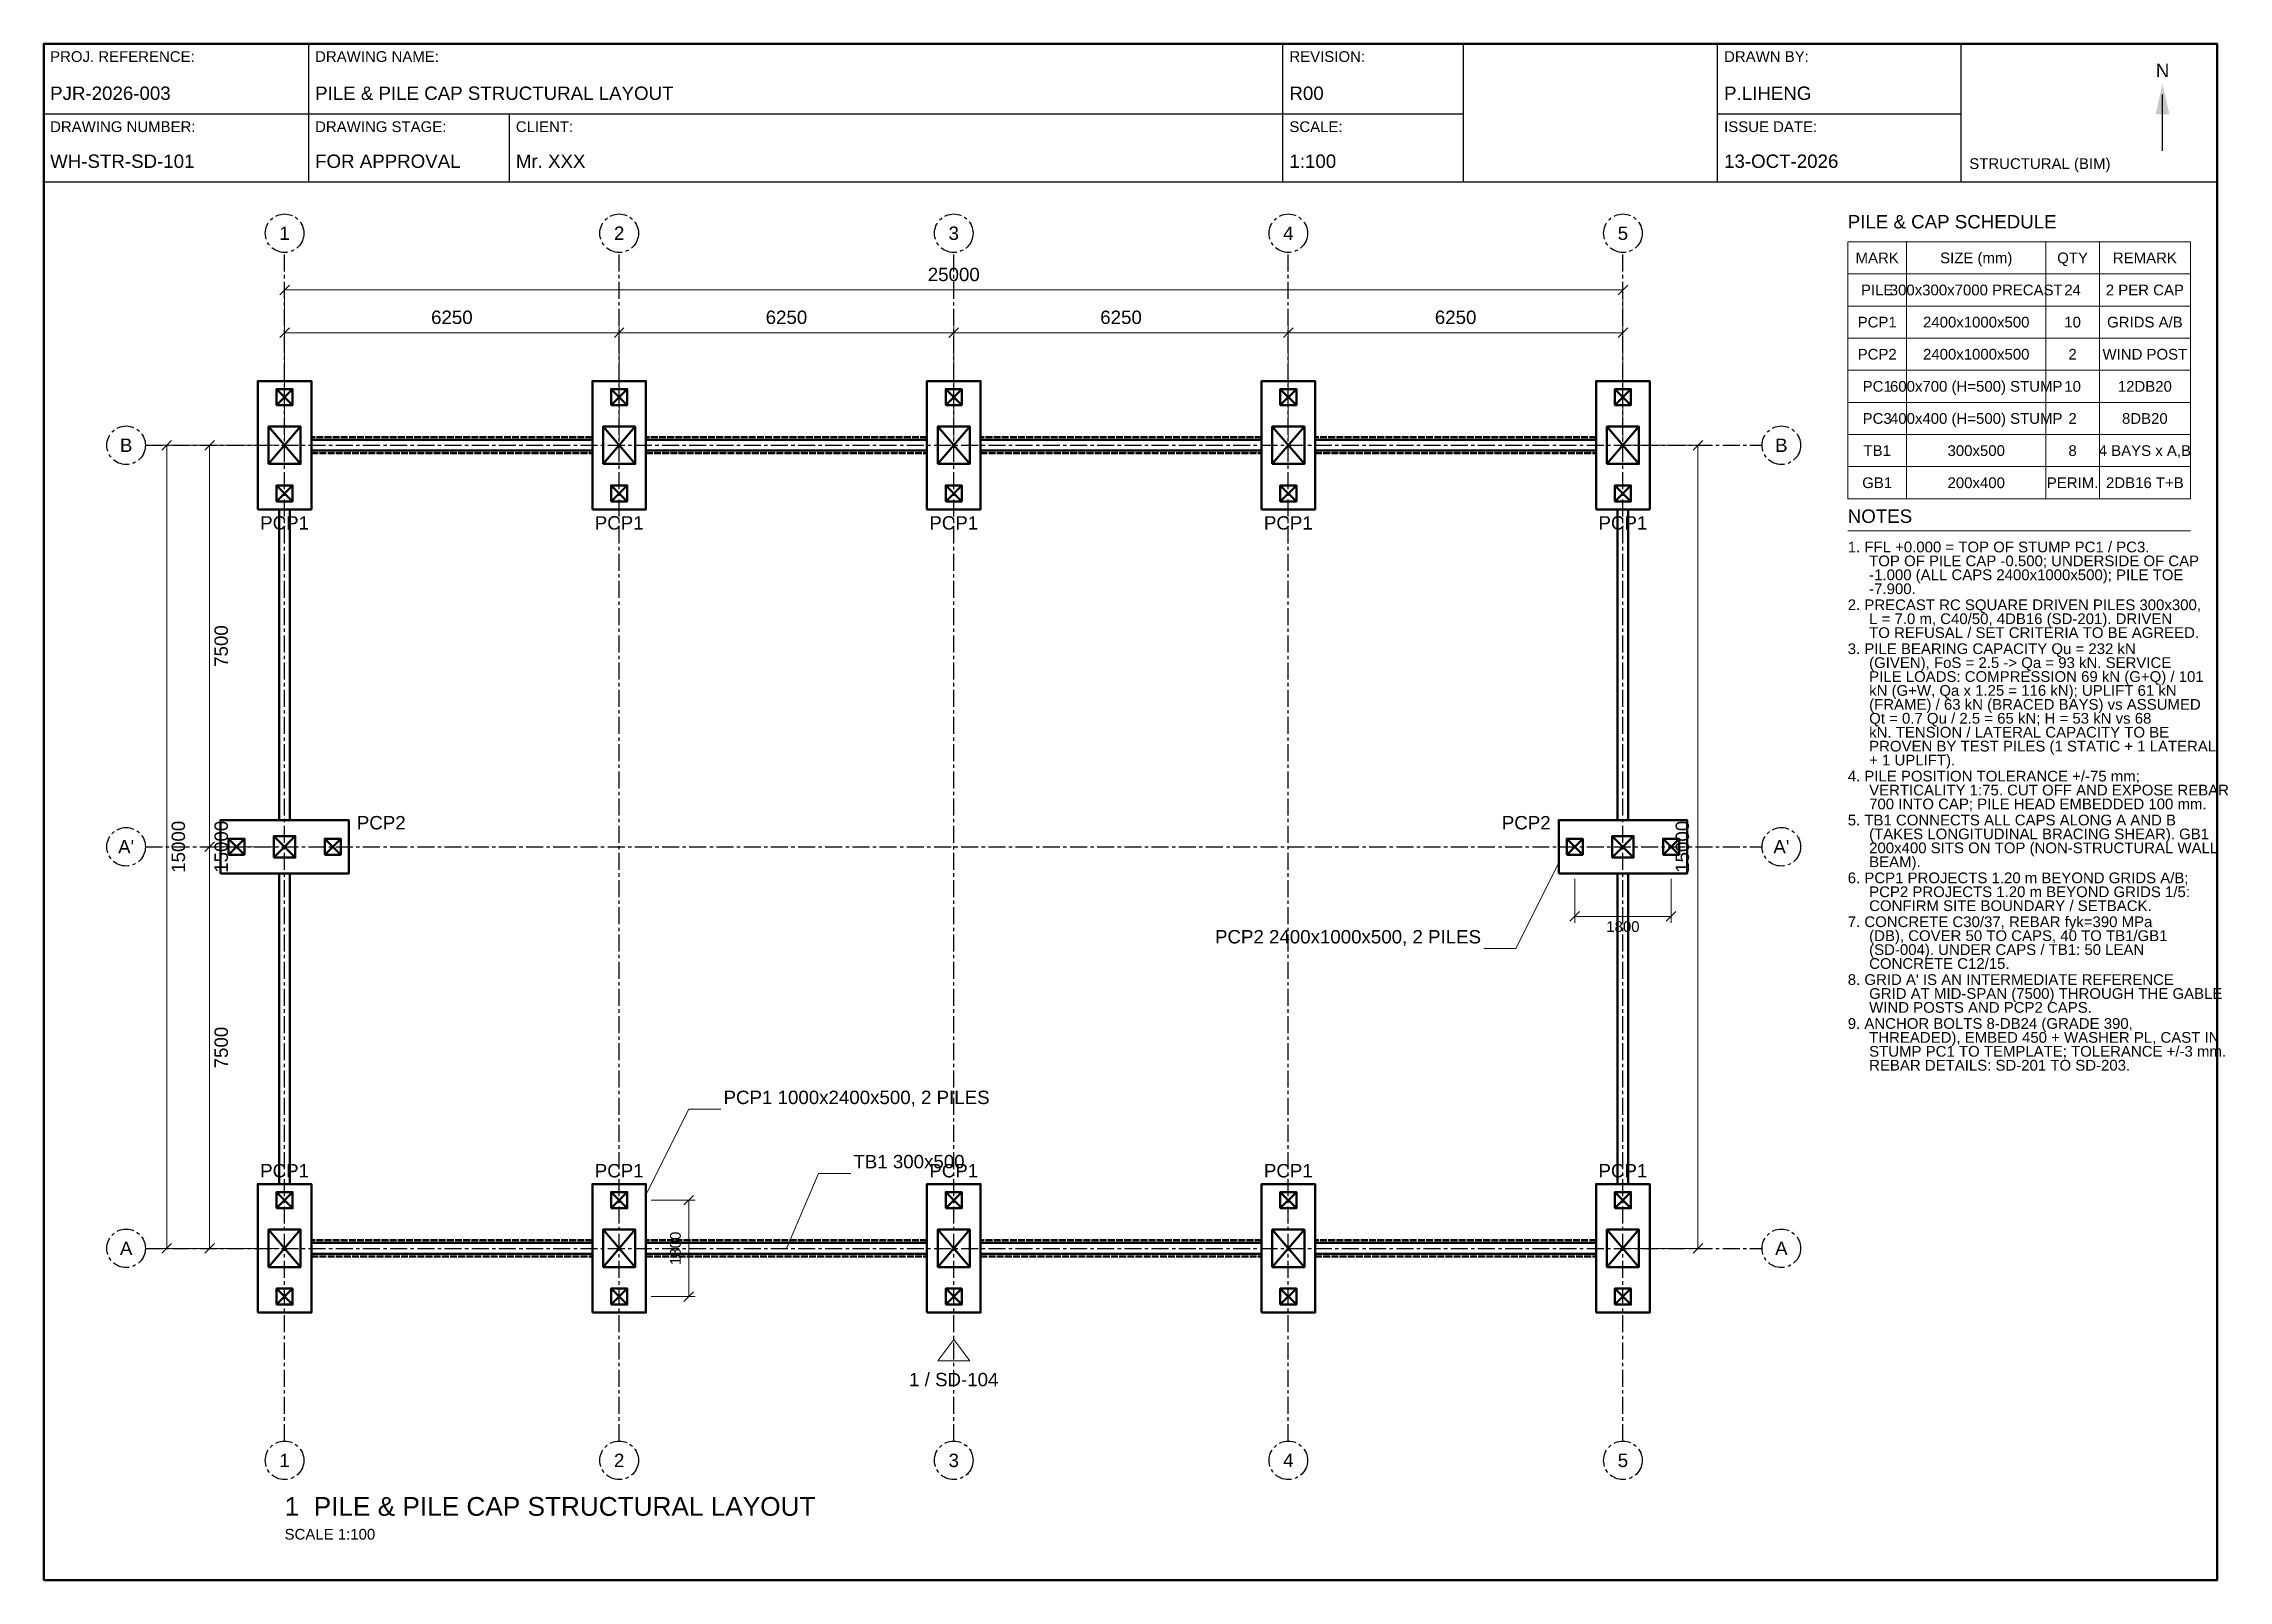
# Model space of a CAD drawing. Header units: millimetres. Extents: x 7 to 415, y 5 to 292.
import ezdxf
from ezdxf.enums import TextEntityAlignment as Align

# ---------------------------------------------------------------- set-up
doc = ezdxf.new("R2010")
doc.units = ezdxf.units.MM
doc.linetypes.add('CENTER', pattern=[5.08, 3.175, -0.635, 0.635, -0.635])
doc.linetypes.add('DASHED', pattern=[1.524, 1.27, -0.254])
for name, color, linetype, lineweight in [('S-ANNO-DIMS', 7, 'Continuous', 18), ('S-ANNO-TABLE', 7, 'Continuous', 18), ('S-ANNO-TEXT', 7, 'Continuous', 18), ('S-CONC-OUTLINE', 7, 'Continuous', 50), ('S-DETAIL-THIN', 8, 'Continuous', 18), ('S-GRID', 1, 'CENTER', 25), ('S-TBLK-BORDER', 7, 'Continuous', 50), ('S-TBLK-LINE', 7, 'Continuous', 25), ('S-TBLK-TEXT', 7, 'Continuous', 18)]:
    doc.layers.add(name, color=color, linetype=linetype, lineweight=lineweight)
doc.styles.add('TEXT_2.0', font='arial.ttf')
doc.styles.add('TEXT_2.5', font='arial.ttf')
doc.styles.add('TEXT_3.5', font='arial.ttf')

# ---------------------------------------------------------------- blocks, each defined once
blk = doc.blocks.new('STR_TITLEBLOCK_A3')
at = {"layer": 'S-TBLK-BORDER'}
blk.add_lwpolyline([(7, 5), (413, 5), (413, 292), (7, 292)], close=True, dxfattribs=at)
at = {"layer": 'S-TBLK-LINE'}
for p, q in [((56.5, 266.2), (56.5, 292)), ((238.5, 266.2), (238.5, 292)), ((272.2, 266.2), (272.2, 292)), ((319.7, 266.2), (319.7, 292)), ((365.2, 266.2), (365.2, 292)), ((402.8, 272), (402.8, 282.5)), ((7, 278.9), (272.2, 278.9)), ((94, 266.2), (94, 278.9)), ((319.7, 278.9), (365.2, 278.9)), ((7, 266.2), (413, 266.2))]:
    blk.add_line(p, q, dxfattribs=at)
blk.add_solid([(401.5, 278.8), (404.1, 278.8), (402.8, 284.5)], dxfattribs=at)
at = {"layer": 'S-TBLK-TEXT', "color": 8, "style": 'TEXT_2.0'}
for s, p in [('PROJ. REFERENCE:', (8.2, 288.6)), ('DRAWING NAME:', (57.7, 288.6)), ('REVISION:', (239.7, 288.6)), ('DRAWN BY:', (320.9, 288.6)), ('DRAWING NUMBER:', (8.2, 275.5)), ('DRAWING STAGE:', (57.7, 275.5)), ('CLIENT:', (95.2, 275.5)), ('SCALE:', (239.7, 275.5)), ('ISSUE DATE:', (320.9, 275.5))]:
    blk.add_text(s, height=2, dxfattribs=at).set_placement(p)
at = {"layer": 'S-TBLK-TEXT', "style": 'TEXT_2.5'}
blk.add_text('N', height=2.5, dxfattribs=at).set_placement((402.8, 287), align=Align.MIDDLE_CENTER)
at = {"layer": 'S-TBLK-TEXT', "style": 'TEXT_2.0'}
blk.add_text('STRUCTURAL (BIM)', height=2, dxfattribs=at).set_placement((366.7, 268.6))
at = {"layer": 'S-TBLK-TEXT', "style": 'TEXT_2.5'}
for tag, p in [('PROJ_REFERENCE', (8.2, 281.5)), ('DRAWING_NAME', (57.7, 281.5)), ('REVISION', (239.7, 281.5)), ('DRAWN_BY', (320.9, 281.5)), ('DRAWING_NUMBER', (8.2, 268.8)), ('DRAWING_STAGE', (57.7, 268.8)), ('CLIENT', (95.2, 268.8)), ('SCALE', (239.7, 268.8)), ('ISSUE_DATE', (320.9, 268.8))]:
    blk.add_attdef(tag, p, '', height=2.5, dxfattribs=at)

msp = doc.modelspace()

# ---------------------------------------------------------------- linework, layer by layer
at = {"layer": 'S-ANNO-DIMS'}
for p, q in [((51.1, 245.1), (52.9, 246.9)), ((52, 218), (52, 247.2)), ((52, 246), (302, 246)), ((301.1, 245.1), (302.9, 246.9)), ((302, 218), (302, 247.2)), ((51.1, 237.1), (52.9, 238.9)), ((52, 218), (52, 239.2)), ((52, 238), (114.5, 238)), ((113.6, 237.1), (115.4, 238.9)), ((113.6, 237.1), (115.4, 238.9)), ((114.5, 218), (114.5, 239.2)), ((114.5, 218), (114.5, 239.2)), ((114.5, 238), (177, 238)), ((176.1, 237.1), (177.9, 238.9)), ((176.1, 237.1), (177.9, 238.9)), ((177, 218), (177, 239.2)), ((177, 218), (177, 239.2)), ((177, 238), (239.5, 238)), ((238.6, 237.1), (240.4, 238.9)), ((238.6, 237.1), (240.4, 238.9)), ((239.5, 218), (239.5, 239.2)), ((239.5, 218), (239.5, 239.2)), ((239.5, 238), (302, 238)), ((301.1, 237.1), (302.9, 238.9)), ((302, 218), (302, 239.2)), ((51, 217), (28.8, 217)), ((29.1, 216.1), (30.9, 217.9)), ((30, 67), (30, 217)), ((51, 217), (36.8, 217)), ((51, 217), (36.8, 217)), ((37.1, 216.1), (38.9, 217.9)), ((37.1, 216.1), (38.9, 217.9)), ((38, 67), (38, 217)), ((38, 142), (38, 217)), ((303, 217), (317.2, 217)), ((315.1, 216.1), (316.9, 217.9)), ((316, 67), (316, 217)), ((37.1, 141.1), (38.9, 142.9)), ((37.1, 141.1), (38.9, 142.9)), ((51, 142), (36.8, 142)), ((51, 142), (36.8, 142)), ((38, 67), (38, 142)), ((293, 136), (293, 127.8)), ((311, 136), (311, 127.8)), ((292.1, 128.1), (293.9, 129.9)), ((293, 129), (311, 129)), ((310.1, 128.1), (311.9, 129.9)), ((120.5, 76), (128.7, 76)), ((126.6, 75.1), (128.4, 76.9)), ((127.5, 58), (127.5, 76)), ((51, 67), (28.8, 67)), ((29.1, 66.1), (30.9, 67.9)), ((51, 67), (36.8, 67)), ((51, 67), (36.8, 67)), ((37.1, 66.1), (38.9, 67.9)), ((37.1, 66.1), (38.9, 67.9)), ((303, 67), (317.2, 67)), ((315.1, 66.1), (316.9, 67.9)), ((120.5, 58), (128.7, 58)), ((126.6, 57.1), (128.4, 58.9))]:
    msp.add_line(p, q, dxfattribs=at)
at = {"layer": 'S-ANNO-TABLE'}
for points in [[(344, 249), (355, 249), (355, 255), (344, 255)], [(355, 249), (381, 249), (381, 255), (355, 255)], [(381, 249), (391, 249), (391, 255), (381, 255)], [(391, 249), (408, 249), (408, 255), (391, 255)], [(344, 243), (355, 243), (355, 249), (344, 249)], [(355, 243), (381, 243), (381, 249), (355, 249)], [(381, 243), (391, 243), (391, 249), (381, 249)], [(391, 243), (408, 243), (408, 249), (391, 249)], [(344, 237), (355, 237), (355, 243), (344, 243)], [(355, 237), (381, 237), (381, 243), (355, 243)], [(381, 237), (391, 237), (391, 243), (381, 243)], [(391, 237), (408, 237), (408, 243), (391, 243)], [(344, 231), (355, 231), (355, 237), (344, 237)], [(355, 231), (381, 231), (381, 237), (355, 237)], [(381, 231), (391, 231), (391, 237), (381, 237)], [(391, 231), (408, 231), (408, 237), (391, 237)], [(344, 225), (355, 225), (355, 231), (344, 231)], [(355, 225), (381, 225), (381, 231), (355, 231)], [(381, 225), (391, 225), (391, 231), (381, 231)], [(391, 225), (408, 225), (408, 231), (391, 231)], [(344, 219), (355, 219), (355, 225), (344, 225)], [(355, 219), (381, 219), (381, 225), (355, 225)], [(381, 219), (391, 219), (391, 225), (381, 225)], [(391, 219), (408, 219), (408, 225), (391, 225)], [(344, 213), (355, 213), (355, 219), (344, 219)], [(355, 213), (381, 213), (381, 219), (355, 219)], [(381, 213), (391, 213), (391, 219), (381, 219)], [(391, 213), (408, 213), (408, 219), (391, 219)], [(344, 207), (355, 207), (355, 213), (344, 213)], [(355, 207), (381, 207), (381, 213), (355, 213)], [(381, 207), (391, 207), (391, 213), (381, 213)], [(391, 207), (408, 207), (408, 213), (391, 213)]]:
    msp.add_lwpolyline(points, close=True, dxfattribs=at)
at = {"layer": 'S-ANNO-TEXT'}
for p, q in [((344, 201), (408, 201)), ((290, 139), (282, 123)), ((282, 123), (276, 123)), ((119.5, 77), (127.5, 93)), ((127.5, 93), (133.5, 93)), ((145.75, 67), (151.75, 81)), ((151.75, 81), (157.75, 81))]:
    msp.add_line(p, q, dxfattribs=at)
msp.add_lwpolyline([(174, 46), (180, 46), (177, 50)], close=True, dxfattribs=at)
at = {"layer": 'S-CONC-OUTLINE'}
for p, q in [((50.5, 224.5), (53.5, 227.5)), ((50.5, 227.5), (53.5, 224.5)), ((113, 224.5), (116, 227.5)), ((113, 227.5), (116, 224.5)), ((175.5, 224.5), (178.5, 227.5)), ((175.5, 227.5), (178.5, 224.5)), ((238, 224.5), (241, 227.5)), ((238, 227.5), (241, 224.5)), ((300.5, 224.5), (303.5, 227.5)), ((300.5, 227.5), (303.5, 224.5)), ((49, 213.5), (55, 220.5)), ((49, 220.5), (55, 213.5)), ((111.5, 213.5), (117.5, 220.5)), ((111.5, 220.5), (117.5, 213.5)), ((174, 213.5), (180, 220.5)), ((174, 220.5), (180, 213.5)), ((236.5, 213.5), (242.5, 220.5)), ((236.5, 220.5), (242.5, 213.5)), ((299, 213.5), (305, 220.5)), ((299, 220.5), (305, 213.5)), ((50.5, 206.5), (53.5, 209.5)), ((50.5, 209.5), (53.5, 206.5)), ((113, 206.5), (116, 209.5)), ((113, 209.5), (116, 206.5)), ((175.5, 206.5), (178.5, 209.5)), ((175.5, 209.5), (178.5, 206.5)), ((238, 206.5), (241, 209.5)), ((238, 209.5), (241, 206.5)), ((300.5, 206.5), (303.5, 209.5)), ((300.5, 209.5), (303.5, 206.5)), ((41.5, 140.5), (44.5, 143.5)), ((41.5, 143.5), (44.5, 140.5)), ((50, 140), (54, 144)), ((50, 144), (54, 140)), ((59.5, 140.5), (62.5, 143.5)), ((59.5, 143.5), (62.5, 140.5)), ((291.5, 140.5), (294.5, 143.5)), ((291.5, 143.5), (294.5, 140.5)), ((300, 140), (304, 144)), ((300, 144), (304, 140)), ((309.5, 140.5), (312.5, 143.5)), ((309.5, 143.5), (312.5, 140.5)), ((50.5, 74.5), (53.5, 77.5)), ((50.5, 77.5), (53.5, 74.5)), ((113, 74.5), (116, 77.5)), ((113, 77.5), (116, 74.5)), ((175.5, 74.5), (178.5, 77.5)), ((175.5, 77.5), (178.5, 74.5)), ((238, 74.5), (241, 77.5)), ((238, 77.5), (241, 74.5)), ((300.5, 74.5), (303.5, 77.5)), ((300.5, 77.5), (303.5, 74.5)), ((49, 63.5), (55, 70.5)), ((49, 70.5), (55, 63.5)), ((111.5, 63.5), (117.5, 70.5)), ((111.5, 70.5), (117.5, 63.5)), ((174, 63.5), (180, 70.5)), ((174, 70.5), (180, 63.5)), ((236.5, 63.5), (242.5, 70.5)), ((236.5, 70.5), (242.5, 63.5)), ((299, 63.5), (305, 70.5)), ((299, 70.5), (305, 63.5)), ((50.5, 56.5), (53.5, 59.5)), ((50.5, 59.5), (53.5, 56.5)), ((113, 56.5), (116, 59.5)), ((113, 59.5), (116, 56.5)), ((175.5, 56.5), (178.5, 59.5)), ((175.5, 59.5), (178.5, 56.5)), ((238, 56.5), (241, 59.5)), ((238, 59.5), (241, 56.5)), ((300.5, 56.5), (303.5, 59.5)), ((300.5, 59.5), (303.5, 56.5))]:
    msp.add_line(p, q, dxfattribs=at)
for points in [[(47, 205), (57, 205), (57, 229), (47, 229)], [(109.5, 205), (119.5, 205), (119.5, 229), (109.5, 229)], [(172, 205), (182, 205), (182, 229), (172, 229)], [(234.5, 205), (244.5, 205), (244.5, 229), (234.5, 229)], [(297, 205), (307, 205), (307, 229), (297, 229)], [(50.5, 224.5), (53.5, 224.5), (53.5, 227.5), (50.5, 227.5)], [(113, 224.5), (116, 224.5), (116, 227.5), (113, 227.5)], [(175.5, 224.5), (178.5, 224.5), (178.5, 227.5), (175.5, 227.5)], [(238, 224.5), (241, 224.5), (241, 227.5), (238, 227.5)], [(300.5, 224.5), (303.5, 224.5), (303.5, 227.5), (300.5, 227.5)], [(49, 213.5), (55, 213.5), (55, 220.5), (49, 220.5)], [(111.5, 213.5), (117.5, 213.5), (117.5, 220.5), (111.5, 220.5)], [(174, 213.5), (180, 213.5), (180, 220.5), (174, 220.5)], [(236.5, 213.5), (242.5, 213.5), (242.5, 220.5), (236.5, 220.5)], [(299, 213.5), (305, 213.5), (305, 220.5), (299, 220.5)], [(57, 216), (109.5, 216), (109.5, 218), (57, 218)], [(119.5, 216), (172, 216), (172, 218), (119.5, 218)], [(182, 216), (234.5, 216), (234.5, 218), (182, 218)], [(244.5, 216), (297, 216), (297, 218), (244.5, 218)], [(50.5, 206.5), (53.5, 206.5), (53.5, 209.5), (50.5, 209.5)], [(113, 206.5), (116, 206.5), (116, 209.5), (113, 209.5)], [(175.5, 206.5), (178.5, 206.5), (178.5, 209.5), (175.5, 209.5)], [(238, 206.5), (241, 206.5), (241, 209.5), (238, 209.5)], [(300.5, 206.5), (303.5, 206.5), (303.5, 209.5), (300.5, 209.5)], [(51, 147), (53, 147), (53, 205), (51, 205)], [(301, 147), (303, 147), (303, 205), (301, 205)], [(40, 137), (64, 137), (64, 147), (40, 147)], [(290, 137), (314, 137), (314, 147), (290, 147)], [(41.5, 140.5), (44.5, 140.5), (44.5, 143.5), (41.5, 143.5)], [(50, 140), (54, 140), (54, 144), (50, 144)], [(59.5, 140.5), (62.5, 140.5), (62.5, 143.5), (59.5, 143.5)], [(291.5, 140.5), (294.5, 140.5), (294.5, 143.5), (291.5, 143.5)], [(300, 140), (304, 140), (304, 144), (300, 144)], [(309.5, 140.5), (312.5, 140.5), (312.5, 143.5), (309.5, 143.5)], [(51, 79), (53, 79), (53, 137), (51, 137)], [(301, 79), (303, 79), (303, 137), (301, 137)], [(47, 55), (57, 55), (57, 79), (47, 79)], [(109.5, 55), (119.5, 55), (119.5, 79), (109.5, 79)], [(172, 55), (182, 55), (182, 79), (172, 79)], [(234.5, 55), (244.5, 55), (244.5, 79), (234.5, 79)], [(297, 55), (307, 55), (307, 79), (297, 79)], [(50.5, 74.5), (53.5, 74.5), (53.5, 77.5), (50.5, 77.5)], [(113, 74.5), (116, 74.5), (116, 77.5), (113, 77.5)], [(175.5, 74.5), (178.5, 74.5), (178.5, 77.5), (175.5, 77.5)], [(238, 74.5), (241, 74.5), (241, 77.5), (238, 77.5)], [(300.5, 74.5), (303.5, 74.5), (303.5, 77.5), (300.5, 77.5)], [(49, 63.5), (55, 63.5), (55, 70.5), (49, 70.5)], [(111.5, 63.5), (117.5, 63.5), (117.5, 70.5), (111.5, 70.5)], [(174, 63.5), (180, 63.5), (180, 70.5), (174, 70.5)], [(236.5, 63.5), (242.5, 63.5), (242.5, 70.5), (236.5, 70.5)], [(299, 63.5), (305, 63.5), (305, 70.5), (299, 70.5)], [(57, 66), (109.5, 66), (109.5, 68), (57, 68)], [(119.5, 66), (172, 66), (172, 68), (119.5, 68)], [(182, 66), (234.5, 66), (234.5, 68), (182, 68)], [(244.5, 66), (297, 66), (297, 68), (244.5, 68)], [(50.5, 56.5), (53.5, 56.5), (53.5, 59.5), (50.5, 59.5)], [(113, 56.5), (116, 56.5), (116, 59.5), (113, 59.5)], [(175.5, 56.5), (178.5, 56.5), (178.5, 59.5), (175.5, 59.5)], [(238, 56.5), (241, 56.5), (241, 59.5), (238, 59.5)], [(300.5, 56.5), (303.5, 56.5), (303.5, 59.5), (300.5, 59.5)]]:
    msp.add_lwpolyline(points, close=True, dxfattribs=at)
at = {"layer": 'S-CONC-OUTLINE', "linetype": 'DASHED'}
for points in [[(57, 215.5), (109.5, 215.5), (109.5, 218.5), (57, 218.5)], [(119.5, 215.5), (172, 215.5), (172, 218.5), (119.5, 218.5)], [(182, 215.5), (234.5, 215.5), (234.5, 218.5), (182, 218.5)], [(244.5, 215.5), (297, 215.5), (297, 218.5), (244.5, 218.5)], [(57, 65.5), (109.5, 65.5), (109.5, 68.5), (57, 68.5)], [(119.5, 65.5), (172, 65.5), (172, 68.5), (119.5, 68.5)], [(182, 65.5), (234.5, 65.5), (234.5, 68.5), (182, 68.5)], [(244.5, 65.5), (297, 65.5), (297, 68.5), (244.5, 68.5)]]:
    msp.add_lwpolyline(points, close=True, dxfattribs=at)
at = {"layer": 'S-GRID', "linetype": 'CENTER'}
for p, q in [((52, 31), (52, 253)), ((114.5, 31), (114.5, 253)), ((177, 31), (177, 253)), ((239.5, 31), (239.5, 253)), ((302, 31), (302, 253)), ((26, 217), (328, 217)), ((26, 142), (328, 142)), ((26, 67), (328, 67))]:
    msp.add_line(p, q, dxfattribs=at)
at = {"layer": 'S-GRID'}
for centre in [(52, 256.6), (114.5, 256.6), (177, 256.6), (239.5, 256.6), (302, 256.6), (22.4, 217), (331.6, 217), (22.4, 142), (331.6, 142), (22.4, 67), (331.6, 67), (52, 27.4), (114.5, 27.4), (177, 27.4), (239.5, 27.4), (302, 27.4)]:
    msp.add_circle(centre, 3.6, dxfattribs=at)

# ---------------------------------------------------------------- block references
at = {"layer": 'S-TBLK-LINE'}
msp.add_blockref('STR_TITLEBLOCK_A3', (0, 0), dxfattribs=at).add_auto_attribs({'PROJ_REFERENCE': 'PJR-2026-003', 'DRAWING_NAME': 'PILE & PILE CAP STRUCTURAL LAYOUT', 'REVISION': 'R00', 'DRAWN_BY': 'P.LIHENG', 'DRAWING_NUMBER': 'WH-STR-SD-101', 'DRAWING_STAGE': 'FOR APPROVAL', 'CLIENT': 'Mr. XXX', 'SCALE': '1:100', 'ISSUE_DATE': '13-OCT-2026'})

# ---------------------------------------------------------------- texts
at = {"layer": 'S-ANNO-DIMS', "style": 'TEXT_2.5'}
for s, p in [('25000', (177, 246.9)), ('6250', (83.25, 238.9)), ('6250', (145.75, 238.9)), ('6250', (208.25, 238.9)), ('6250', (270.75, 238.9))]:
    msp.add_text(s, height=2.5, dxfattribs=at).set_placement(p, align=Align.BOTTOM_CENTER)
for s, p in [('7500', (38.9, 179.5)), ('15000', (30.9, 142)), ('15000', (38.9, 142)), ('7500', (38.9, 104.5))]:
    msp.add_text(s, height=2.5, rotation=90, dxfattribs=at).set_placement(p, align=Align.TOP_CENTER)
at = {"layer": 'S-ANNO-DIMS'}
for s, height, style, p in [('15000', 2.5, 'TEXT_2.5', (315.1, 142)), ('1800', 2, 'TEXT_2.0', (126.6, 67))]:
    msp.add_text(s, height=height, rotation=90, dxfattribs=dict(at, style=style)).set_placement(p, align=Align.BOTTOM_CENTER)
at = {"layer": 'S-ANNO-DIMS', "style": 'TEXT_2.0'}
msp.add_text('1800', height=2, dxfattribs=at).set_placement((302, 128.1), align=Align.TOP_CENTER)
at = {"layer": 'S-ANNO-TEXT'}
for s, height, style, p in [('PILE & CAP SCHEDULE', 2.5, 'TEXT_2.5', (344, 260)), ('NOTES', 2.5, 'TEXT_2.5', (344, 205)), ('1. FFL +0.000 = TOP OF STUMP PC1 / PC3.', 2, 'TEXT_2.0', (344, 199)), ('TOP OF PILE CAP -0.500; UNDERSIDE OF CAP', 2, 'TEXT_2.0', (348, 196.4)), ('-1.000 (ALL CAPS 2400x1000x500); PILE TOE', 2, 'TEXT_2.0', (348, 193.8)), ('2. PRECAST RC SQUARE DRIVEN PILES 300x300,', 2, 'TEXT_2.0', (344, 188.2)), ('-7.900.', 2, 'TEXT_2.0', (348, 191.2)), ('L = 7.0 m, C40/50, 4DB16 (SD-201). DRIVEN', 2, 'TEXT_2.0', (348, 185.6)), ('3. PILE BEARING CAPACITY Qu = 232 kN', 2, 'TEXT_2.0', (344, 180)), ('TO REFUSAL / SET CRITERIA TO BE AGREED.', 2, 'TEXT_2.0', (348, 183)), ('(GIVEN), FoS = 2.5 -> Qa = 93 kN. SERVICE', 2, 'TEXT_2.0', (348, 177.4)), ('kN (G+W, Qa x 1.25 = 116 kN); UPLIFT 61 kN', 2, 'TEXT_2.0', (348, 172.2)), ('PILE LOADS: COMPRESSION 69 kN (G+Q) / 101', 2, 'TEXT_2.0', (348, 174.8)), ('(FRAME) / 63 kN (BRACED BAYS) vs ASSUMED', 2, 'TEXT_2.0', (348, 169.6)), ('Qt = 0.7 Qu / 2.5 = 65 kN; H = 53 kN vs 68', 2, 'TEXT_2.0', (348, 167)), ('kN. TENSION / LATERAL CAPACITY TO BE', 2, 'TEXT_2.0', (348, 164.4)), ('+ 1 UPLIFT).', 2, 'TEXT_2.0', (348, 159.2)), ('PROVEN BY TEST PILES (1 STATIC + 1 LATERAL', 2, 'TEXT_2.0', (348, 161.8)), ('4. PILE POSITION TOLERANCE +/-75 mm;', 2, 'TEXT_2.0', (344, 156.2)), ('VERTICALITY 1:75. CUT OFF AND EXPOSE REBAR', 2, 'TEXT_2.0', (348, 153.6)), ('700 INTO CAP; PILE HEAD EMBEDDED 100 mm.', 2, 'TEXT_2.0', (348, 151)), ('5. TB1 CONNECTS ALL CAPS ALONG A AND B', 2, 'TEXT_2.0', (344, 148)), ('200x400 SITS ON TOP (NON-STRUCTURAL WALL', 2, 'TEXT_2.0', (348, 142.8)), ('(TAKES LONGITUDINAL BRACING SHEAR). GB1', 2, 'TEXT_2.0', (348, 145.4)), ('BEAM).', 2, 'TEXT_2.0', (348, 140.2)), ('6. PCP1 PROJECTS 1.20 m BEYOND GRIDS A/B;', 2, 'TEXT_2.0', (344, 137.2)), ('PCP2 PROJECTS 1.20 m BEYOND GRIDS 1/5:', 2, 'TEXT_2.0', (348, 134.6)), ('CONFIRM SITE BOUNDARY / SETBACK.', 2, 'TEXT_2.0', (348, 132)), ('7. CONCRETE C30/37, REBAR fyk=390 MPa', 2, 'TEXT_2.0', (344, 129)), ('(DB), COVER 50 TO CAPS, 40 TO TB1/GB1', 2, 'TEXT_2.0', (348, 126.4)), ('(SD-004). UNDER CAPS / TB1: 50 LEAN', 2, 'TEXT_2.0', (348, 123.8)), ('CONCRETE C12/15.', 2, 'TEXT_2.0', (348, 121.2)), ("8. GRID A' IS AN INTERMEDIATE REFERENCE", 2, 'TEXT_2.0', (344, 118.2)), ('GRID AT MID-SPAN (7500) THROUGH THE GABLE', 2, 'TEXT_2.0', (348, 115.6)), ('WIND POSTS AND PCP2 CAPS.', 2, 'TEXT_2.0', (348, 113)), ('9. ANCHOR BOLTS 8-DB24 (GRADE 390,', 2, 'TEXT_2.0', (344, 110)), ('THREADED), EMBED 450 + WASHER PL, CAST IN', 2, 'TEXT_2.0', (348, 107.4)), ('STUMP PC1 TO TEMPLATE; TOLERANCE +/-3 mm.', 2, 'TEXT_2.0', (348, 104.8)), ('REBAR DETAILS: SD-201 TO SD-203.', 2, 'TEXT_2.0', (348, 102.2))]:
    msp.add_text(s, height=height, dxfattribs=dict(at, style=style)).set_placement(p, align=Align.TOP_LEFT)
for s, height, style, p in [('SIZE (mm)', 2, 'TEXT_2.0', (368, 252)), ('QTY', 2, 'TEXT_2.0', (386, 252)), ('MARK', 2, 'TEXT_2.0', (349.5, 252)), ('REMARK', 2, 'TEXT_2.0', (399.5, 252)), ('PILE', 2, 'TEXT_2.0', (349.5, 246)), ('300x300x7000 PRECAST', 2, 'TEXT_2.0', (368, 246)), ('24', 2, 'TEXT_2.0', (386, 246)), ('2 PER CAP', 2, 'TEXT_2.0', (399.5, 246)), ('PCP1', 2, 'TEXT_2.0', (349.5, 240)), ('2400x1000x500', 2, 'TEXT_2.0', (368, 240)), ('10', 2, 'TEXT_2.0', (386, 240)), ('GRIDS A/B', 2, 'TEXT_2.0', (399.5, 240)), ('PCP2', 2, 'TEXT_2.0', (349.5, 234)), ('2400x1000x500', 2, 'TEXT_2.0', (368, 234)), ('2', 2, 'TEXT_2.0', (386, 234)), ('WIND POST', 2, 'TEXT_2.0', (399.5, 234)), ('PC1', 2, 'TEXT_2.0', (349.5, 228)), ('600x700 (H=500) STUMP', 2, 'TEXT_2.0', (368, 228)), ('10', 2, 'TEXT_2.0', (386, 228)), ('12DB20', 2, 'TEXT_2.0', (399.5, 228)), ('PC3', 2, 'TEXT_2.0', (349.5, 222)), ('400x400 (H=500) STUMP', 2, 'TEXT_2.0', (368, 222)), ('2', 2, 'TEXT_2.0', (386, 222)), ('8DB20', 2, 'TEXT_2.0', (399.5, 222)), ('TB1', 2, 'TEXT_2.0', (349.5, 216)), ('300x500', 2, 'TEXT_2.0', (368, 216)), ('8', 2, 'TEXT_2.0', (386, 216)), ('4 BAYS x A,B', 2, 'TEXT_2.0', (399.5, 216)), ('GB1', 2, 'TEXT_2.0', (349.5, 210)), ('200x400', 2, 'TEXT_2.0', (368, 210)), ('PERIM.', 2, 'TEXT_2.0', (386, 210)), ('2DB16 T+B', 2, 'TEXT_2.0', (399.5, 210)), ('PCP1', 2.5, 'TEXT_2.5', (52, 202.5)), ('PCP1', 2.5, 'TEXT_2.5', (114.5, 202.5)), ('PCP1', 2.5, 'TEXT_2.5', (177, 202.5)), ('PCP1', 2.5, 'TEXT_2.5', (239.5, 202.5)), ('PCP1', 2.5, 'TEXT_2.5', (302, 202.5)), ('PCP1', 2.5, 'TEXT_2.5', (52, 81.5)), ('PCP1', 2.5, 'TEXT_2.5', (114.5, 81.5)), ('PCP1', 2.5, 'TEXT_2.5', (177, 81.5)), ('PCP1', 2.5, 'TEXT_2.5', (239.5, 81.5)), ('PCP1', 2.5, 'TEXT_2.5', (302, 81.5)), ('1 / SD-104', 2.5, 'TEXT_2.5', (177, 42.5))]:
    msp.add_text(s, height=height, dxfattribs=dict(at, style=style)).set_placement(p, align=Align.MIDDLE_CENTER)
at = {"layer": 'S-ANNO-TEXT', "style": 'TEXT_2.5'}
msp.add_text('PCP2', height=2.5, dxfattribs=at).set_placement((65.5, 146.5), align=Align.MIDDLE_LEFT)
msp.add_text('PCP2', height=2.5, dxfattribs=at).set_placement((288.5, 146.5), align=Align.MIDDLE_RIGHT)
msp.add_text('PCP2 2400x1000x500, 2 PILES', height=2.5, dxfattribs=at).set_placement((275.5, 123.2), align=Align.BOTTOM_RIGHT)
at = {"layer": 'S-ANNO-TEXT'}
for s, height, style, p in [('PCP1 1000x2400x500, 2 PILES', 2.5, 'TEXT_2.5', (134, 93.2)), ('TB1 300x500', 2.5, 'TEXT_2.5', (158.25, 81.2)), ('1  PILE & PILE CAP STRUCTURAL LAYOUT', 3.5, 'TEXT_3.5', (52, 16))]:
    msp.add_text(s, height=height, dxfattribs=dict(at, style=style)).set_placement(p, align=Align.BOTTOM_LEFT)
at = {"layer": 'S-DETAIL-THIN', "style": 'TEXT_2.0'}
msp.add_text('SCALE 1:100', height=2, dxfattribs=at).set_placement((52, 12), align=Align.BOTTOM_LEFT)
at = {"layer": 'S-GRID', "style": 'TEXT_2.5'}
for s, p in [('1', (52, 256.6)), ('2', (114.5, 256.6)), ('3', (177, 256.6)), ('4', (239.5, 256.6)), ('5', (302, 256.6)), ('B', (22.4, 217)), ('B', (331.6, 217)), ("A'", (22.4, 142)), ("A'", (331.6, 142)), ('A', (22.4, 67)), ('A', (331.6, 67)), ('1', (52, 27.4)), ('2', (114.5, 27.4)), ('3', (177, 27.4)), ('4', (239.5, 27.4)), ('5', (302, 27.4))]:
    msp.add_text(s, height=2.5, dxfattribs=at).set_placement(p, align=Align.MIDDLE_CENTER)

doc.saveas('drawing.dxf')
